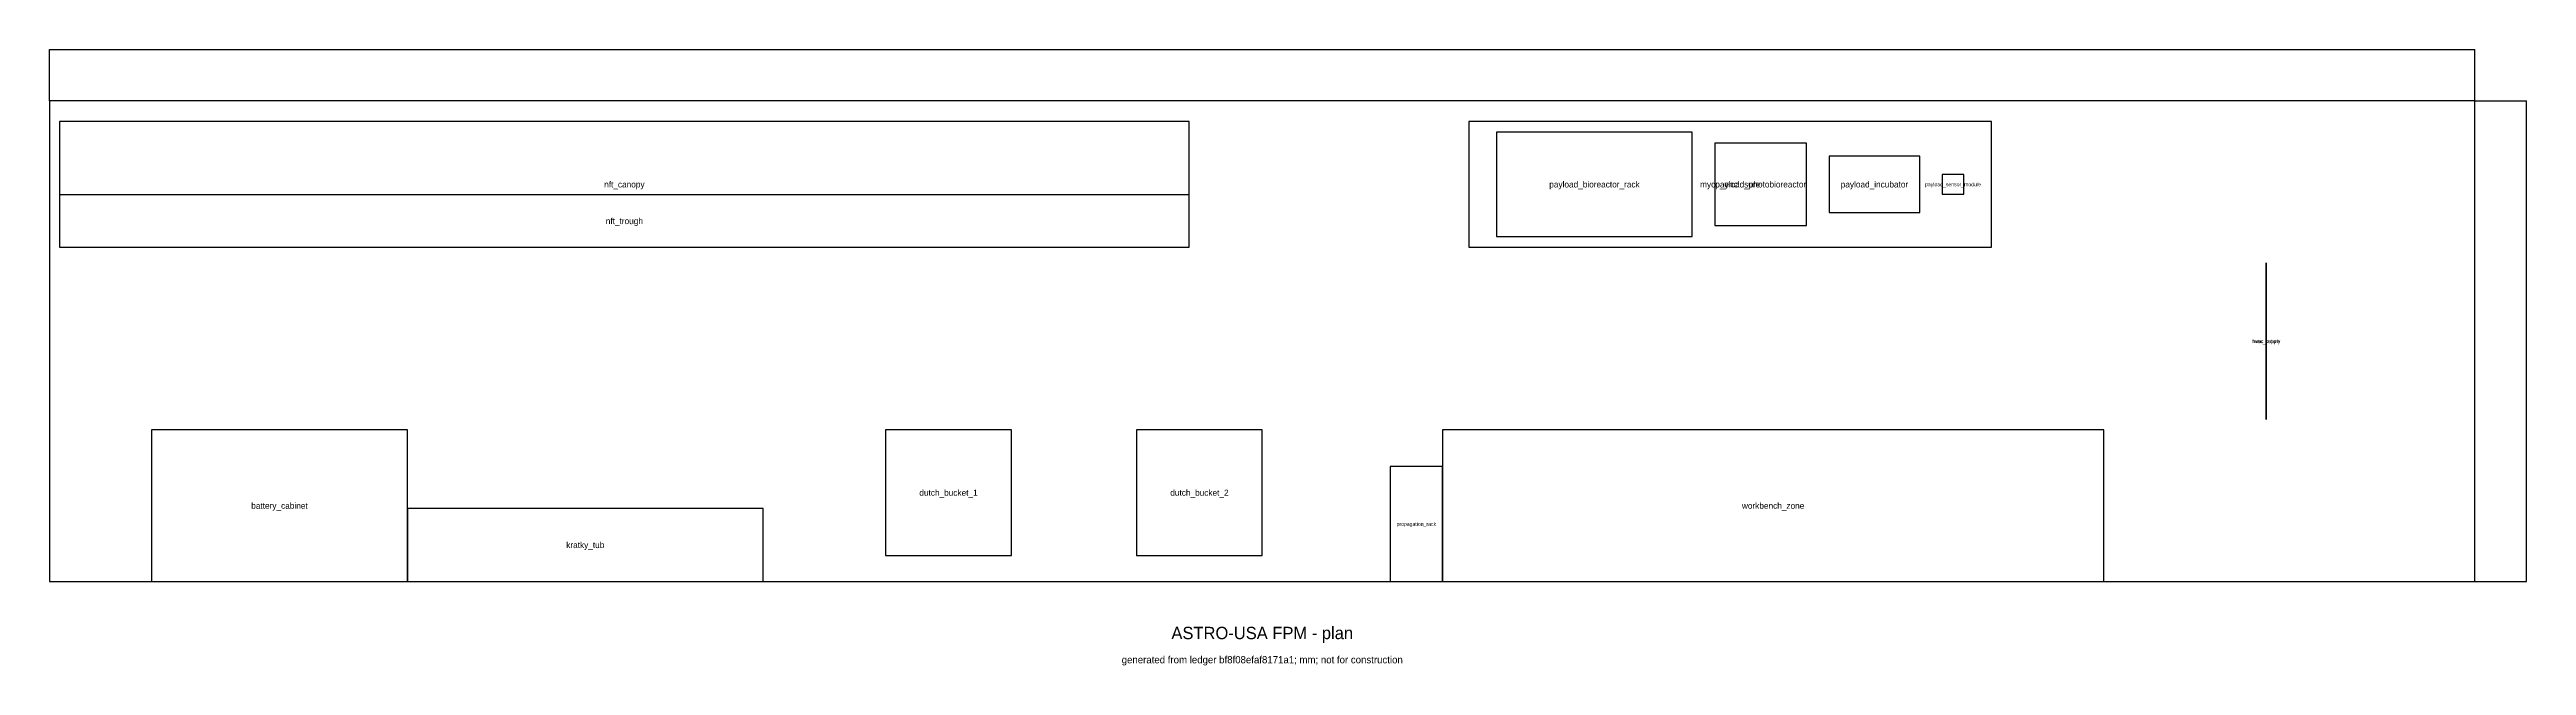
# Model space of a CAD drawing. Header units: millimetres. Extents: x 0 to 12036, y -408 to 2587.
import ezdxf
from ezdxf.enums import TextEntityAlignment as Align

# ---------------------------------------------------------------- set-up
doc = ezdxf.new("R2010")
doc.units = ezdxf.units.MM
for name, color, linetype in [('DIMS', 1, 'Continuous'), ('EQUIPMENT', 5, 'Continuous'), ('OPENING', 4, 'Continuous'), ('OUTLINE', 7, 'Continuous'), ('PAYLOAD', 30, 'Continuous'), ('SOURCE_ZONE', 3, 'Continuous'), ('TEXT', 7, 'Continuous')]:
    doc.layers.add(name, color=color, linetype=linetype)
doc.styles.add('OpenSansCondensed-Light', font='OpenSansCondensed-Light.ttf')
doc.dimstyles.new('EZDXF', dxfattribs={"dimtxt": 0.25, "dimasz": 0.175, "dimexe": 0.375, "dimexo": 0.125, "dimgap": 0.1, "dimtad": 1, "dimlfac": 100, "dimzin": 12, "dimdsep": 46, "dimtxsty": 'OpenSansCondensed-Light', "dimblk": 'ARCHTICK', "dimcen": 2.5, "dimazin": 3, "dimtfac": 0.5, "dimtmove": 2, "dimatfit": 3})

# ---------------------------------------------------------------- blocks, each defined once
blk = doc.blocks.new('_ARCHTICK')
at = {"color": 0, "linetype": 'BYBLOCK', "const_width": 0.15}
blk.add_lwpolyline([(-0.5, -0.5), (0.5, 0.5)], dxfattribs=at)

msp = doc.modelspace()

# ---------------------------------------------------------------- linework, layer by layer
at = {"layer": 'EQUIPMENT'}
for points in [[(6897.116, 1626.108), (9435.846, 1626.108), (9435.846, 2236.724), (6897.116, 2236.724)], [(48.768, 1626.108), (5537.708, 1626.108), (5537.708, 1880.108), (48.768, 1880.108)], [(495.3, 0), (1739.138, 0), (1739.138, 737.616), (495.3, 737.616)], [(4062.73, 126.746), (4673.6, 126.746), (4673.6, 737.616), (4062.73, 737.616)], [(5282.184, 126.746), (5893.054, 126.746), (5893.054, 737.616), (5282.184, 737.616)], [(6514.846, 0), (6768.084, 0), (6768.084, 559.816), (6514.846, 559.816)], [(1739.138, 0), (3467.354, 0), (3467.354, 355.6), (1739.138, 355.6)]]:
    msp.add_lwpolyline(points, close=True, dxfattribs=at)
at = {"layer": 'OPENING'}
for points in [[(10770.87, 787.4), (10770.87, 787.4), (10770.87, 1549.4), (10770.87, 1549.4)], [(10770.87, 863.6), (10770.87, 863.6), (10770.87, 1473.2), (10770.87, 1473.2)]]:
    msp.add_lwpolyline(points, close=True, dxfattribs=at)
at = {"layer": 'OUTLINE'}
msp.add_lwpolyline([(0, 0), (11785.6, 0), (11785.6, 2336.8), (0, 2336.8)], close=True, dxfattribs=at)
at = {"layer": 'PAYLOAD'}
for points in [[(7031.662, 1677.616), (7982.662, 1677.616), (7982.662, 2185.216), (7031.662, 2185.216)], [(8092.208, 1731.416), (8538.208, 1731.416), (8538.208, 2131.416), (8092.208, 2131.416)], [(8647.754, 1793.916), (9087.754, 1793.916), (9087.754, 2068.916), (8647.754, 2068.916)], [(9197.3, 1883.416), (9301.3, 1883.416), (9301.3, 1979.416), (9197.3, 1979.416)]]:
    msp.add_lwpolyline(points, close=True, dxfattribs=at)
at = {"layer": 'SOURCE_ZONE'}
for points in [[(48.768, 1626.108), (5537.708, 1626.108), (5537.708, 2236.724), (48.768, 2236.724)], [(6768.084, 0), (9982.454, 0), (9982.454, 737.616), (6768.084, 737.616)]]:
    msp.add_lwpolyline(points, close=True, dxfattribs=at)

# ---------------------------------------------------------------- texts
at = {"layer": 'TEXT'}
for s, height, p in [('nft_canopy', 30, (2793.238, 1931.416)), ('payload_bioreactor_rack', 30, (7507.162, 1931.416)), ('myco_enclosure', 30, (8166.481, 1931.416)), ('payload_photobioreactor', 30, (8315.208, 1931.416)), ('payload_incubator', 30, (8867.754, 1931.416)), ('payload_sensor_module', 18, (9249.3, 1931.416)), ('nft_trough', 30, (2793.238, 1753.108)), ('hvac_supply', 18, (10770.87, 1168.4)), ('hvac_return', 18, (10770.87, 1168.4)), ('battery_cabinet', 30, (1117.219, 368.808)), ('dutch_bucket_1', 30, (4368.165, 432.181)), ('dutch_bucket_2', 30, (5587.619, 432.181)), ('workbench_zone', 30, (8375.269, 368.808)), ('propagation_rack', 18, (6641.465, 279.908)), ('kratky_tub', 30, (2603.246, 177.8)), ('ASTRO-USA FPM - plan', 60, (5892.8, -250)), ('generated from ledger bf8f08efaf8171a1; mm; not for construction', 35, (5892.8, -380))]:
    msp.add_text(s, height=height, dxfattribs=at).set_placement(p, align=Align.MIDDLE_CENTER)

# ---------------------------------------------------------------- dimensions: what is measured, and where the dimension line sits
at = {"layer": 'DIMS'}
msp.add_linear_dim(base=(0, 2586.8), p1=(0, 2336.8), p2=(11785.6, 2336.8), dimstyle='EZDXF', dxfattribs=at).render()
msp.add_linear_dim(base=(12035.6, 0), p1=(11785.6, 0), p2=(11785.6, 2336.8), angle=90, dimstyle='EZDXF', dxfattribs=at).render()

doc.saveas('drawing.dxf')
